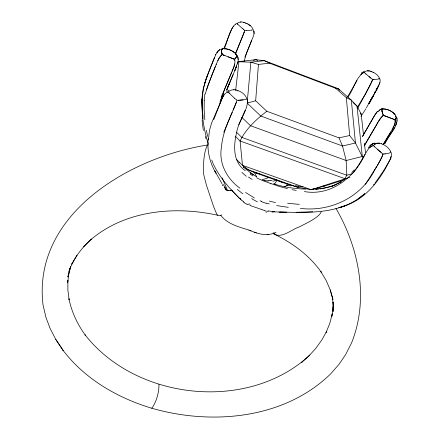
<?xml version="1.0" encoding="UTF-8"?>
<svg xmlns="http://www.w3.org/2000/svg" width="439" height="439" viewBox="0 0 439 439"><rect width="100%" height="100%" fill="white"/><g stroke="black" fill="none" stroke-linecap="round" stroke-linejoin="round"><path stroke-width="0.66" d="M397.141 119.227L396.565 117.021C399.32 126.838 387.686 135.327 384.734 143.778M202.143 103.099L202.209 100.58M397.147 120.533L397.059 121.29M208.404 139.854L209.502 130.273L211.636 122.953L222.814 96.904L224.466 94.264L226.469 92.645A6.634 5.91 8.1 0 1 227.512 92.228M238.256 59.583L237.911 57.322L237.087 55.523L237.949 57.509L238.185 60.955M202.258 98.687L203.262 88.574L206.187 78.79L215.812 54.431L218.156 50.929L219.999 49.547M208.24 138.515C206.906 150.577 209.743 162.831 216.032 173.18L214.852 170.963L221.958 183.606M204.278 100.586L204.135 109.07L204.837 119.759M362.625 157.31L355.447 143.004L349.658 135.525L339.023 137.862L266.819 111.276L255.668 100.778L258.439 64.434L250.872 62.179L238.218 61.712M245.313 170.711C232.802 162.326 233.455 145.858 236.555 132.891C238.168 121.488 247.393 111.857 247.612 100.482A6.612 5.872 6.8 0 0 247.184 99.516L247.009 99.198M254.082 33.518L253.901 31.268L254.099 33.364L253.506 35.883L244.869 57.191M247.387 100.372L250.872 62.179L264.366 60.659L338.249 88.673L351.326 100.125L357 106.062L361.171 114.003L363.591 135.739M247.837 102.913L247.612 100.482M235.644 90.5L238.953 61.575L255.877 59.704L264.366 60.659L269.475 63.156L335.583 88.217L338.249 88.673L339.534 90.28M70.679 266.468L68.961 272.855L67.705 282.557L67.875 280.263L67.88 290.058L69.148 299.777L68.934 298.75C71.628 312.052 77.544 324.514 85.517 335.456L85.056 334.814C136.238 400.384 248.265 412.451 309.83 355.063L301.401 362.647L302.081 362.049M333.108 301.933L333.113 306.603L331.84 316.36L332.285 313.841L329.782 323.362L326.095 332.449L326.594 331.401L321.787 340.06L315.937 348.182L309.111 355.727M222.617 98.034L223.352 92.656M221.196 100.932L222.035 94.857M234.755 63.929L233.91 66.805M221.333 98.951L221.421 98.539M244.095 61.361L246.515 53.185L251.69 40.339M378.204 164.065L382.396 155.878A6.563 1.975 -68.4 0 0 382.748 154.791L382.824 154.407M372.437 79.635L372.448 79.596A4.264 1.059 -67.7 0 1 372.426 79.766L372.234 80.375A5.756 1.476 -67.5 0 1 372.02 81.083M205.216 94.072L208.042 85.084L216.12 64.676M238.13 61.356L234.772 70.684L236.681 66.13M238.125 61.416L237.461 64.001M234.717 64.275L234.514 65.065M382.808 154.484L382.742 154.726M220.976 99.307L223.177 92.728L231.589 72.484M68.961 272.855L67.842 277.047L70.388 267.532L68.918 271.587C73.137 259.142 81.149 248.392 90.84 239.639L91.405 239.085L83.553 246.877M221.618 97.716L224.625 89.227L232.357 70.734M393.004 128.023L394.705 124.44L395.193 121.504M379.422 83.838L379.104 84.513L380.07 81.961L380.108 79.86A5.778 5.032 -18.1 0 0 379.839 79.02M372.234 80.375L372.217 80.43A6.097 1.575 -67.5 0 0 372.267 80.26M396.708 122.75L395.572 125.417M206.643 89.435L212.213 74.251M224.192 48.987C227.792 40.832 228.873 30.543 235.419 24.183M234.344 65.515L234.069 66.366M390.919 157.074L391.478 155.165L391.434 153.529A6.552 5.383 -11.3 0 0 391.127 152.635L390.968 152.306A4.747 3.891 -11.5 0 0 390.759 152.004L390.644 151.658M213.744 119.622L221.86 98.978M394.864 124.116L392.488 128.929M205.814 79.865L204.349 84.299M379.806 82.867L379.905 82.559M382.396 155.878L380.662 159.791L377.425 165.377M214.517 57.322C208.015 73.648 200.211 90.385 202.05 108.46C202.538 120.615 204.706 132.688 208.377 144.283M206.16 79.009L207.746 74.603M391.056 156.739L391.171 156.41M235.732 53.393L244.227 32.047L243.387 34.407M233.96 66.766L233.564 67.721M233.789 67.222L233.378 68.199M243.129 35.071L242.421 36.832M226.568 90.478L229.586 82.966M223.764 132.232L236.412 102.188L233.263 110.024M223.917 48.361L231.337 30.077M213.837 70.191L212.235 74.268M233.18 68.687L233.427 68.16M226.881 89.529L229.806 82.4L228.05 86.642M236.698 66.07L229.592 82.922M215.373 66.399L213.875 70.196M235.567 53.338L241.949 37.974M226.859 89.572L233.054 74.707M216.076 64.67L216.345 64.127M216.301 64.127L218.781 58.733L220.855 55.841A6.031 3.397 -49.6 0 1 221.662 55.067L221.958 54.826A4.456 2.508 -49.9 0 1 222.31 54.54L223.967 55.254M232.977 69.186L233.23 68.649M391.122 157.403C381.195 178.86 365.621 200.453 341.586 206.84M242.114 37.589L242.268 37.205M233.021 69.148L232.544 70.229M232.807 69.664L232.077 71.327M238.734 124.852L245.143 110.244M231.512 29.671L231.682 29.276M232.242 112.351C227.364 123.436 222.397 134.789 221.497 147.021C218.446 163.187 226.958 178.887 239.903 188.161M222.052 98.539L222.244 98.117M371.103 83.355L372.009 81.094L365.215 94.33L357.247 107.528M231.847 28.892L232.187 28.151M390.929 158.111L383.653 170.733M217.749 60.719L219.138 58.036A6.58 3.688 -49.3 0 1 221.618 55.056L221.854 54.908M390.606 157.766L390.43 158.122L390.77 157.42M222.43 97.699L222.814 96.904M215.593 54.924L215.823 54.441M370.659 84.299L370.812 83.975M232.363 27.8L232.533 27.454M370.329 84.957L369.978 85.638M378.747 85.221L378.934 84.864L378.561 85.583M395.479 118.804L395.248 119.199L395.451 118.777A14.333 7.172 0.5 0 0 395.66 118.305M382.171 109.377L382.199 109.306A14.037 3.775 53.8 0 0 382.051 109.629M369.391 102.314L366.4 107.851M369.792 85.984L369.21 87.076M363.355 72.808A5.691 4.999 -16.6 0 0 362.641 73.11C355.376 79.185 353.406 89.699 347.875 97.228M223.007 96.525L223.204 96.157M356.967 80.622L347.551 96.799M370.401 100.432L370.917 99.472M369.007 87.449L357.675 108.279M371.959 97.546L372.486 96.585M378.155 86.329L378.358 85.956M321.238 211.796L320.596 212.97A8.961 4.67 -34.7 0 1 318.857 215.187C313.281 220.373 306.065 223.27 299.453 226.853C292.55 228.878 281.009 239.195 274.315 233.767M369.276 103.16L373.446 95.57L369.056 103.505L378.824 85.797M374.582 92.777L375.093 91.85L374.555 92.766M360.836 114.606L361.171 114.003L360.15 113.097M377.222 88.804L368.727 103.456M373.435 145.677A4.626 3.819 -11.5 0 0 373.238 145.715L373.715 145.358M376.805 124.199L377.672 122.849M364.381 145.929L377.403 123.31M376.563 124.769L364.216 145.485M365.083 154.232C354.536 177.351 331.039 196.31 304.337 191.574M392.214 129.401L392.532 128.956M362.504 136.573L374.741 115.232L377.529 111.319L374.621 115.391L362.504 136.271M377.628 122.777L377.935 122.404M392.257 129.428L383.499 144.085M365.857 108.801L360.979 116.291M76.979 255.273L71.722 264.157L72.797 262.346M390.754 131.974L382.989 144.81M394.365 127.689L384.718 143.668M377.886 122.333L380.328 118.667A6.448 2.497 -48.6 0 1 382.874 115.863L383.181 115.622A4.363 1.685 -48.2 0 1 383.439 115.391L385.179 116.05M377.952 164.493L374.566 170.129M378.144 121.899L380.053 118.914M376.876 166.282L365.396 184.314M374.555 170.134C361.231 197.429 330.095 212.141 300.38 208.393M274.413 184.139L277.004 180.445M226.431 189.412L226.167 189.846A4.752 2.925 2.7 0 1 225.783 189.516L225.728 189.418M364.068 72.611L364.112 72.6A4.077 3.6 -16.8 0 1 364.244 72.567L364.546 72.265M233.076 26.516L233.455 25.956M383.456 170.974L375.158 182.931M216.904 52.526L218.353 50.765L220.021 49.569M223.813 95.142L224.022 94.835M373.743 145.32L374.253 144.716A15.135 8.829 57.9 0 1 374.692 144.31L376.805 143.257L379.378 143.174L376.805 143.257A14.443 8.423 57.9 0 0 376.212 143.438L374.692 144.31M353.373 172.779L358.712 164.921L367.75 149.814L369.578 147.608L371.603 146.242L369.446 147.729M368.195 148.031C369.775 145.677 372.058 143.641 374.906 143.092L374.28 143.229M378.451 111.287L378.681 110.996M378.418 111.325L378.654 111.034M218.002 51.122L217.036 52.301M373.463 184.923L374.313 183.925M395.007 120.023A4.258 3.55 83.9 0 0 394.897 119.638L395.199 119.282L394.897 119.682A4.258 3.583 83.6 0 1 395.034 120.056L394.985 120.056M235.419 58.382L235.139 58.694L235.392 58.425A14.608 6.563 -4.9 0 0 235.738 57.981A14.882 6.717 -5 0 0 236.456 56.384A13.724 6.195 -4.9 0 0 236.511 55.923M369.896 145.874L373.66 143.421M208.053 145.122A8.862 1.915 78.2 0 0 207.499 144.903C203.614 152.788 203.493 163.11 203.416 171.956A9.159 2.063 78.5 0 0 203.811 174.996L206.445 185.187L213.656 206.72L216.69 213.996L217.634 215.225L218.485 215.22M158.918 384.355C159.269 391.473 156.597 401.723 151.834 408.248C117.608 397.981 84.974 379.126 63.084 350.371L62.64 349.707M351.798 172.56L354.196 169.877M364.793 72.007L364.979 71.837A13.296 7.43 54.9 0 1 365.38 71.53A13.582 7.584 55.4 0 1 367.009 70.866L369.572 70.948A13.329 7.447 55.4 0 1 370.192 71.107L370.928 71.365M360.759 74.515L362.641 73.115M234.964 58.875L234.821 59.007M390.436 152.393L390.381 152.437A15.255 3.797 6.1 0 1 390.068 152.651A15.541 3.869 6.1 0 1 388.504 153.299A14.344 3.572 6.1 0 1 387.895 153.458A15.541 3.869 6.1 0 1 385.42 153.859M361.39 72.967L364.589 71.063M382.835 115.808L383.143 115.556M370.302 145.474L371.471 144.53M362.488 195.503C337.487 216.043 302.466 212.295 272.218 211.839M363.53 194.664L364.573 193.824L358.026 199.015M363.371 194.784L364.573 193.824M234.552 59.243C235.644 59.078 230.645 58.167 234.552 59.243A4.494 3.046 84.6 0 1 234.64 59.649L234.75 59.962M266.819 111.276C256.244 119.403 245.922 128.814 240.084 140.985L242.487 165.36L247.656 169.542L254.307 172.483L283.342 182.75L297.516 187.19L311.235 189.725L324.772 185.993L344.686 179.644M221.305 49.453L221.882 49.058A6.064 4.138 84.5 0 1 222.617 48.778M90.84 239.639C125.433 210.297 174.7 205.77 217.634 215.225M370.11 145.655L372.074 144.146M221.975 54.837L221.997 54.826A4.456 2.557 -49.8 0 1 222.277 54.557L222.222 54.436M345.378 178.503L339.501 182.668L340.708 181.889L334.798 185.082L331.247 186.471L332.685 185.999L323.746 188.172L312.255 189.132M246.965 99.165A4.791 4.247 6.3 0 0 246.729 98.835L246.219 97.392A15.568 11.48 2.3 0 0 245.434 95.987L245.176 95.653A15.634 11.524 2.3 0 0 239.864 91.372L236.522 90.121M226.711 91.477L228.928 90.291M221.607 214.885L220.373 215.439L218.825 215.489M341.092 181.987L332.581 185.949L336.252 184.501M222.743 48.828L222.535 48.948A14.761 5.136 50.2 0 0 222.266 49.173M379.175 78.674L379.197 78.658A13.34 2.327 5.6 0 1 378.928 78.822M284.165 186.844L289.444 184.171M275.072 179.606L274.77 179.749M373.369 143.542L372.118 144.135M275.977 232.253C267.971 236.533 258.598 234.239 250.762 230.771L251.026 230.865L248.858 230.085M246.295 99.066L246.043 99.17A15.541 3.227 3.9 0 1 245.588 99.34A15.831 3.276 3.8 0 1 243.469 99.818L239.804 100.207L243.102 99.878M222.743 48.718L223.561 48.663M268.174 177.729L262.791 179.677M274.123 211.483L274.221 211.444A4.061 2.003 19.2 0 0 274.413 211.406M333.217 185.697L326.984 187.579L319.768 188.968M363.58 72.742L363.355 72.814A5.981 5.23 -16.5 0 1 363.58 72.737L363.958 72.633M371.608 146.247A6.464 5.356 -11.4 0 1 372.426 145.935L373.106 145.732M227.506 92.212L227.929 92.091A4.802 4.247 7.1 0 1 228.357 92.031L229.098 92.887M349.982 177.252L311.235 189.725L242.487 165.36L236.714 159.582M255.668 100.778L247.135 103.099L260.75 116.022L342.502 146L355.447 143.004L351.326 100.125L346.344 97.656L335.583 88.217M352.588 173.679L346.81 175.238L241.741 137.363L236.462 132.188M298.833 186.833L297.516 187.19L247.656 169.542L245.791 167.682M284.505 182.454L283.342 182.75L274.161 178.991M338.623 207.642L340.949 207.038M253.265 60.313L255.877 59.704L257.792 60.428M272.103 180.467L270.457 180.731M207.17 145.051C129.708 157.305 32.256 214.298 43.011 304.809L45.936 317.359L50.15 328.559L55.753 339.369L63.084 350.371L55.753 339.369M223.16 48.685A4.472 3.062 83.7 0 0 222.875 48.696L222.814 48.74M364.288 72.567L366.016 74.021M222.803 48.707L222.902 48.724A4.472 3.046 84.6 0 1 223.188 48.713M232.445 190.345L230.601 190.597M381.826 109.031L382.182 108.96A4.242 3.479 86 0 1 382.512 108.954M381.837 109.031L382.16 108.998A4.236 3.496 84.8 0 1 382.49 108.993L382.846 108.976M316.437 189.396L318.643 189.121M258.439 64.434L269.475 63.156M367.278 70.822L369.572 70.948M382.512 108.965L382.956 108.938M383.851 153.985L384.602 153.935M229.899 190.669L229.679 190.685A7.178 3.913 12.7 0 1 229.098 190.713L228.724 190.696M383.664 153.996L382.918 154.023L381.491 152.832M268.597 234.47L267.104 234.574L267.85 234.525M381.299 143.751A4.719 1.41 -68.5 0 1 381.387 143.734L383.214 144.464A15.321 11.529 11.8 0 1 384.103 144.914A15.645 11.776 11.8 0 1 385.716 145.913L386.88 146.791A14.388 10.821 11.8 0 1 387.604 147.433A15.612 11.749 11.7 0 1 389.629 149.809A15.283 11.469 12.2 0 1 390.062 150.55L390.293 150.923M312.733 211.774L296.155 212.306M268.909 180.873L268.706 180.884A18.756 8.879 26 0 1 268.18 180.89L267.472 180.89M315.356 189.423L316.585 189.368M373.216 79.481L373.04 79.486M238.876 100.251L238.163 100.273M223.396 48.696L223.627 48.663M373.962 79.464L373.419 79.481L373.732 79.475M236.517 90.094A15.733 10.19 51.6 0 0 235.688 89.918A16.1 10.432 51.7 0 0 234.135 89.781L232.966 89.808A14.811 9.592 51.6 0 0 232.209 89.913A16.062 10.41 51.7 0 0 229.91 90.752A15.766 10.218 51.6 0 0 229.328 91.125L228.373 92.031M238.119 100.279L237.828 100.284M382.945 154.023L382.973 154.023A4.758 1.509 -68 0 1 382.89 154.363M272.229 211.779L271.329 211.768M383.132 108.971L384.07 108.998A14.152 10.827 40.5 0 1 384.921 109.081A14.421 11.041 40.3 0 1 387.917 109.761A13.291 10.168 40.3 0 1 388.789 110.09A14.421 11.041 40.3 0 1 391.632 111.594A14.125 10.739 40.4 0 1 392.367 112.159L393.284 112.796M371.081 78.323L372.914 79.486M237.307 100.295L235.469 98.995A15.601 2.014 39.1 0 1 234.706 98.32M246.361 30.417L244.737 30.406L243.387 29.281M383.22 108.932L384.098 108.965A14.125 10.766 39.9 0 1 384.948 109.075A14.421 11.035 40.5 0 1 387.889 109.783A13.291 10.163 40.5 0 1 388.762 110.112A14.421 11.035 40.5 0 1 391.604 111.605M233.746 89.775L234.135 89.781M279.006 212.158L286.782 212.278L280.082 212.169M223.939 48.696L224.916 48.718A14.745 11.568 30.2 0 1 225.849 48.822A15.019 11.787 30.3 0 1 229.076 49.607A13.845 10.86 30.2 0 1 230.014 49.964A15.025 11.787 30.2 0 1 233.027 51.533M224.263 48.707L224.949 48.751A14.707 11.496 29.7 0 1 225.882 48.888M305.758 189.143C295.354 188.748 284.933 187.382 274.99 184.232M323.592 185.927L324.772 185.993M288.297 207.34L276.663 205.584M265.096 180.681L264.503 180.588M264.377 180.566L263.658 180.434M296.232 190.444L292.023 189.653M268.284 211.4L266.742 211.077M287.463 188.649L279.242 186.432L270.868 183.557M259.817 173.915L254.307 172.483L253.352 171.528M269.217 203.91L266.566 203.142M265.48 210.753L264.69 210.528M381.414 143.718L379.998 143.284A15.058 8.753 57.5 0 0 379.384 143.196M264.508 210.473L264.465 210.462A41.941 33.227 36.4 0 1 262.533 209.842L261.452 209.441M372.963 72.183L370.982 71.381M253.967 206.846L261.271 209.376M253.501 206.698L252.771 206.451A42.023 33.666 32 0 1 250.878 205.748L250.828 205.743M273.607 183.727L275.791 184.484M269.864 183.2L262.807 180.67L256.804 177.954M249.078 230.162C239.557 227.018 227.451 224.318 220.735 215.264M244.737 22.669L244.117 22.46A13.905 8.396 50.2 0 0 243.404 22.263M234.492 59.172L234.541 59.188A4.494 3.084 84.4 0 1 234.673 59.616L234.684 59.688M244.748 22.674L246.268 23.256M386.079 116.39A14.372 0.274 20.9 0 0 389.163 117.559L390.046 117.893A14.372 0.28 20.9 0 0 392.85 118.936L394.842 119.644L393.553 119.172M254.329 232.116L256.354 232.862M392.812 118.898L383.45 115.347M228.088 56.829L229.037 57.191A14.833 0.291 20.8 0 0 232.149 58.354M224.005 55.243L222.299 54.546M261.776 201.474L260.02 200.76M250.559 205.633L249.818 205.331M246.29 23.262L247.047 23.591A13.664 9.493 2.7 0 1 247.826 23.942L250.729 26.022A13.955 9.696 2.6 0 1 252.326 27.964A13.697 9.515 2.7 0 1 252.666 28.562L253.149 29.748A4.192 3.956 2.6 0 1 253.363 30.044L253.533 30.379A5.789 5.46 2.7 0 1 253.901 31.268M248.573 204.783L247.064 204.053M247.805 23.958L250.444 25.758M274.94 234.508C292.989 243.354 309.709 255.652 321.31 272.268L320.684 271.297L326.15 280.461L330.232 289.883L332.932 299.447L330.232 289.883M254.417 198.005L245.577 192.441M252.908 175.847L250.175 174.184M256.447 176.681L250.126 172.714L253.232 174.788L243.821 167.506M244.111 202.341L243.25 201.737M233.839 52.082L234.486 52.57M233.806 52.12A14.707 11.496 29.7 0 0 232.994 51.572A14.712 11.48 30.3 0 1 233.822 52.109L234.41 52.548M392.867 112.461L392.411 112.121A14.152 10.832 40.3 0 0 391.637 111.588M234.805 52.828L235.485 53.509A4.417 2.442 -50.1 0 0 235.315 53.317L234.947 52.982M393.344 112.872L393.783 113.262A4.33 1.69 -47.6 0 1 393.898 113.383L393.909 113.481M393.371 112.894L394.65 114.08A14.3 7.128 0.9 0 1 395.007 114.524A14.602 7.337 0.5 0 1 395.819 116.192M370.472 77.813L369.512 76.995M369.018 76.584L369.671 77.138M369.183 76.721L365.89 73.911M381.42 152.761A15.052 1.081 40 0 1 380.64 152.103L380.081 151.631M380.629 152.103L379.713 151.312M379.334 150.983L379.9 151.471M375.071 147.142A15.332 1.103 40 0 0 377.299 149.183L379.526 151.148M379.148 150.818L378.396 150.16M352.951 102.512L357 106.062L362.307 156.482L346.179 160.52L250.471 125.708L241.735 117.284M378.209 149.995L377.655 149.507M235.244 53.212L235.288 53.251A4.417 2.414 -50.9 0 1 235.425 53.443L235.474 53.498M235.381 53.371L235.93 54.002M373.748 145.874L374.5 146.599M374.44 146.544L374.127 146.242M394.304 113.717L393.805 113.273A4.33 1.657 -48.2 0 1 393.871 113.383L393.887 113.416M237.433 23.942L237.746 24.249M235.194 136.178L240.084 140.985L344.845 178.657L346.81 175.238L346.179 160.52L342.502 146L339.023 137.862M239.464 198.313L231.358 189.928M239.661 198.51C229.262 188.183 219.198 176.961 213.074 163.495M394.354 113.767L394.672 114.069A14.333 7.2 0.5 0 1 395.023 114.53M237.34 23.849L237.098 23.552L237.911 22.894A13.872 8.368 49.8 0 1 238.415 22.625A14.169 8.55 50.2 0 1 243.486 22.263M273.453 233.323L274.32 234.19L273.168 232.939M240.72 198.988L240.067 198.269M273.212 232.983L274.057 233.905M225.8 189.494L225.811 189.511A4.533 2.793 2.8 0 0 226.255 189.966M235.672 53.684L235.952 54.057A14.608 6.563 -4.9 0 1 236.177 54.436A14.575 6.53 -4.5 0 0 235.93 54.063M256.919 177.257L254.576 172.922M335.917 208.355C359.113 248.106 369.221 299.135 351.562 342.903L345.729 354.421L339.078 364.238L330.485 374.055C284.071 419.119 211.719 425.495 151.834 408.248L151.79 408.133M225.212 188.671L224.987 188.249M379.697 78.713A4.181 3.649 -18.3 0 0 379.526 78.422L378.934 77.226A13.422 9.532 9.3 0 0 378.544 76.616A13.675 9.713 9.2 0 0 376.788 74.652A12.605 8.95 9.3 0 0 376.163 74.12A13.675 9.713 9.3 0 0 373.737 72.561M243.135 166.727L243.64 167.671M379.691 78.713L379.834 79.009M390.436 151.203L390.567 151.488M227.589 190.542L222.145 177.828M224.905 188.079L224.538 187.228M383.302 115.04L383.187 114.777M383.137 114.65L382.868 114.014M383.06 114.475L382.896 114.074A14.07 3.699 54 0 1 382.654 113.438M211.757 160.059L212.855 162.924M240.693 198.911L240.704 198.944A4.099 2.343 19.2 0 1 240.632 198.664M222.019 53.821L222.167 54.288L222.013 53.695M222.013 53.794L221.904 53.3A14.794 5.153 50.6 0 1 221.766 52.675A15.069 5.246 50.6 0 1 221.618 50.792A13.911 4.84 50.6 0 1 221.684 50.337A13.911 4.867 50.6 0 0 221.613 50.809M221.986 53.701L221.876 53.306M234.706 59.6L234.788 59.929M207.691 136.43L206.33 130.246M234.772 60.055L234.761 60.022A6.645 4.571 84.9 0 1 234.629 64.275M395.1 120.462L395.067 120.434A5.767 4.802 83.5 0 1 395.204 121.504M332.241 297L333.569 306.685L333.179 302.323M364.419 143.207L365.478 152.717M203.07 116.922L202.384 109.953M346.344 97.656L349.658 135.525M333.113 306.603L333.13 311.492L333.124 302.356M237.071 23.558A4.203 3.995 10.5 0 0 236.698 23.646L236.336 23.777A5.806 5.477 8.1 0 0 235.414 24.178M240.385 22.043A13.066 7.88 50.2 0 1 241.038 21.999M245.198 23.333A5.981 0.675 -70.5 0 1 245.379 23.086M221.832 53.273A14.761 5.219 50.3 0 1 221.695 52.647M221.739 52.68A15.074 5.273 50.6 0 1 222.293 49.141M222.282 49.152A14.794 5.153 50.6 0 1 222.551 48.927M237.708 24.222A13.735 0.883 39.2 0 0 238.125 24.622A13.988 0.889 39.2 0 0 239.903 26.252A12.918 0.823 39.2 0 0 240.495 26.779L241.434 27.608A14.021 0.889 39.2 0 0 242.707 28.7M243.519 29.342A13.702 0.878 39.2 0 1 242.86 28.782M244.633 30.598A4.374 0.417 -70.5 0 1 244.539 30.906M251.509 30.132A13.598 1.844 3.8 0 1 246.4 30.434M252.463 29.918A13.538 1.822 3.7 0 1 251.613 30.077M225.882 48.861A15.019 11.793 30.1 0 1 229.109 49.656A13.845 10.865 30 0 1 230.047 50.008A15.025 11.793 30 0 1 233.054 51.588M235.611 53.679A6.634 3.66 -50 0 1 235.776 54.206M244.49 31.158A6.031 0.669 -70.1 0 1 244.194 32.085M233.696 58.974A14.531 0.373 21 0 1 232.758 58.628M224.856 55.572A14.833 0.296 20.7 0 0 228.132 56.812L229.081 57.169A14.833 0.296 20.7 0 0 232.193 58.327M224.927 55.616A14.564 0.285 20.8 0 1 224.038 55.276M236.171 54.414A14.882 6.717 -5 0 1 235.732 58.03M371.004 71.815A5.817 1.449 -67.6 0 1 371.153 71.705M371.279 71.656A4.209 1.026 -66.6 0 1 371.394 71.601M372.941 72.205A13.389 9.455 9.5 0 1 373.715 72.583M378.857 78.811A13.625 2.349 5.3 0 1 377.436 79.163A12.572 2.168 5.3 0 1 376.892 79.245L375.987 79.349A13.653 2.354 5.3 0 1 374.692 79.437A13.373 2.305 5.3 0 1 373.946 79.459M262.818 179.781A12.929 12.517 -14.6 0 1 262.286 179.919M370.895 78.208A13.154 0.302 39.8 0 1 370.214 77.637M275.462 180.303A25.917 12.846 30 0 1 272.91 181.258M270.254 180.533A25.649 11.765 24.6 0 1 268.712 180.659M267.527 180.967A16.912 8.001 26 0 1 266.473 180.906M266.308 180.863A17.258 8.006 25.4 0 1 265.123 180.725M236.884 100.476A4.911 0.587 -70.5 0 1 236.78 100.838M236.72 101.151A6.777 0.796 -70.4 0 1 236.38 102.216M242.904 193.84A163.643 96.712 -8.6 0 1 237.334 189.368M257.386 201.797A37.798 15.766 9.1 0 1 251.646 198.582M266.413 203.389A17.884 4.324 16.1 0 1 261.293 201.6M275.527 202.549A40.366 13.4 16.4 0 1 269.321 201.084M299.316 204.327A165.086 112.79 25.3 0 1 287.6 203.18M385.508 153.842A15.255 3.797 6.1 0 1 384.685 153.924M229.416 93.309A15.563 2.074 38.8 0 1 228.955 92.794M229.564 93.403A15.892 2.052 39.1 0 0 231.518 95.395A14.668 1.893 39.1 0 0 232.187 96.037A15.886 2.052 39.1 0 0 234.689 98.314M239.716 100.169A15.508 3.221 3.8 0 1 238.794 100.213M246.317 176.269A117.103 63.018 -17.1 0 1 241.911 172.34M252.167 179.414A91.339 38.895 -0.9 0 1 248.458 177.049M270.029 183.54A30.203 6.036 21.8 0 1 270.989 183.881M290.596 185.884A93.523 43.027 24.7 0 1 286.327 184.874M303.075 186.915A117.043 76.293 33.8 0 1 295.326 185.62M372.42 145.924A6.788 5.647 -11.3 0 1 372.678 145.847M374.824 146.972A15.019 1.152 39.8 0 1 374.253 146.423M240.868 199.257A4.417 2.524 19.3 0 1 240.753 198.993M240.797 199.542A4.439 2.524 19.6 0 1 240.671 199.279M241.466 200.058A4.083 1.756 32.6 0 1 241.247 199.794M242.059 200.623A5.542 2.574 30.8 0 1 241.587 200.151M243.387 201.638A9.032 4.67 28.7 0 1 242.317 200.782M246.965 204.278A16.49 9.318 27.4 0 1 243.919 202.527M250.098 204.3A27.163 16.693 28.2 0 1 248.929 203.778M266.83 212.174A27.097 18.69 30.7 0 1 265.496 211.861M271.072 211.285A16.441 8.67 24.5 0 1 268.141 210.857M273.497 211.79A8.989 5.01 25.6 0 1 272.328 211.922M274.188 211.532A5.515 2.853 22 0 1 273.678 211.691M237.746 90.966A6.711 0.829 -70.2 0 1 237.976 90.703M227.517 190.669A2.678 1.608 4.6 0 1 226.184 189.988M227.918 190.68A2.036 0.927 10.2 0 1 227.556 190.603M204.228 100.586A53.031 48.625 -1.5 0 1 204.865 94.023M203.378 130.427A155.379 136.189 16.8 0 1 202.127 119.737M205.891 138.537A83.114 67.54 38.1 0 1 205.381 136.48M224.614 55.523A14.531 0.379 20.6 0 1 223.588 55.133M232.933 58.59A14.564 0.291 20.7 0 1 232.094 58.283M220.01 103.176A37.886 34.736 -7.9 0 1 220.51 99.241M239.222 162.666A11.99 3.205 42.2 0 1 238.816 162.77M235.792 57.943A14.575 6.612 -4.6 0 1 235.452 58.387M225.838 189.39A8.714 5.235 5.7 0 1 225.311 188.655M228.225 190.586A2.327 0.834 10.4 0 1 227.951 190.548M228.576 190.548A3.644 1.805 11.9 0 1 228.291 190.521M230.667 190.685A13.96 7.419 12.1 0 1 229.992 190.756M220.877 49.783A6.618 4.533 84.8 0 1 222.578 48.707M235.584 53.618A6.536 3.594 -49.7 0 1 235.776 54.227M395.896 116.637A13.472 6.739 0.5 0 0 395.813 116.143A13.472 6.766 0.5 0 1 395.896 116.653A14.602 7.337 0.5 0 1 395.671 118.365M394.414 119.534A14.075 0.335 21.3 0 1 393.635 119.249M380.114 118.914A6.541 2.519 -48.3 0 1 382.835 115.825M382.803 113.964A14.037 3.775 53.8 0 1 382.561 113.317M382.621 113.366A14.333 3.792 54.1 0 1 382.067 109.541M382.073 111.396A13.225 3.501 54 0 1 382.001 110.908M393.975 113.553A6.404 2.48 -48.5 0 1 394.002 113.92M379.28 110.381A6.272 5.153 84.1 0 1 381.842 108.954M395.693 118.332A14.3 7.2 0.9 0 1 395.49 118.804M393.92 113.58A5.866 2.261 -48.2 0 1 393.964 113.893M378.928 110.815A6.365 5.241 84.5 0 1 381.82 108.982M386.117 116.45A14.081 0.362 20.9 0 1 385.091 116.061M382.067 109.651A14.333 3.764 54 0 0 382.007 110.963A13.225 3.479 54 0 0 382.084 111.457A14.333 3.764 54 0 0 382.649 113.427M395.138 120.456A6.294 5.224 83.1 0 1 394.842 124.105M225.981 188.71A20.628 5.191 69.4 0 1 225.41 187.952M225.503 188.199A17.033 5.147 73.8 0 1 224.795 187.124A13.016 4.697 78.3 0 1 223.424 184.446M222.705 185.757A15.771 5.926 79.7 0 1 222.211 184.567M202.066 98.978L202.417 114.321L202.066 98.978M377.941 86.719L376.086 90.044L377.941 86.719M341.377 207.049L339.77 207.62L346.508 205.227L341.377 207.049M202.719 117.312L202.308 113.004L202.834 118.552L202.719 117.312"/></g></svg>
